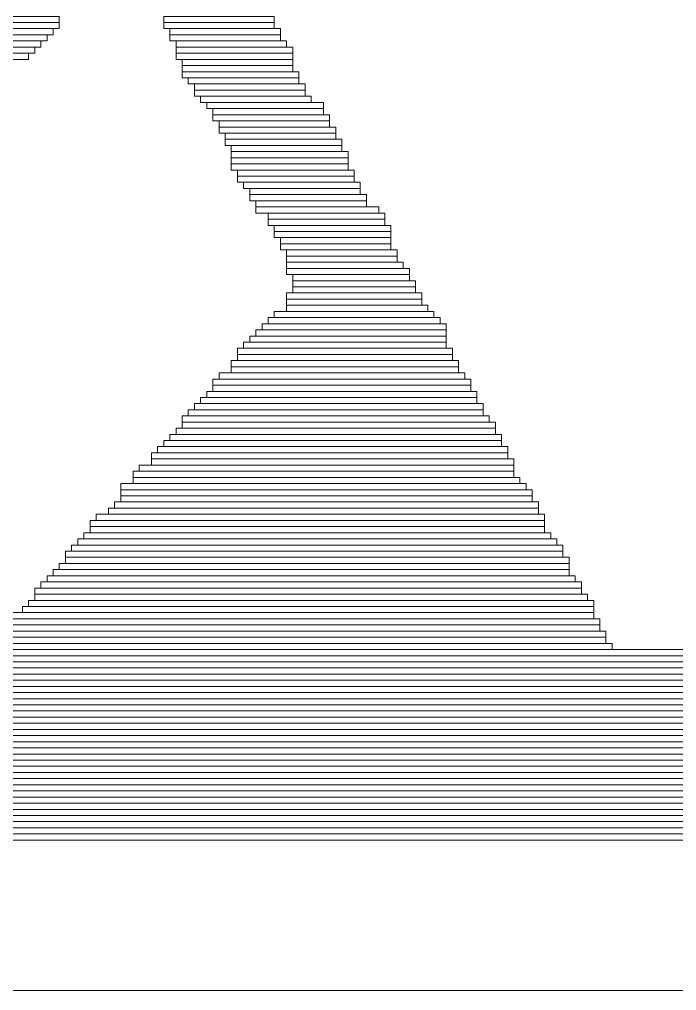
# Model space of a CAD drawing. Header units: millimetres. Extents: x -86 to 67, y -55 to 52.
# Drawn here: x -30.517 to -27.799, y -55.259 to -51.247 of the extents above; entities that cross this region are included whole.
import ezdxf

# ---------------------------------------------------------------- set-up
doc = ezdxf.new("R2010")
doc.units = ezdxf.units.MM
doc.header["$MEASUREMENT"] = 0
doc.layers.add('BG_OUTLINE', color=7, linetype='Continuous')
doc.layers.add('MA_PEN3', color=7, linetype='Continuous')

msp = doc.modelspace()

# ---------------------------------------------------------------- linework, layer by layer
at = {"layer": 'BG_OUTLINE', "color": 3, "lineweight": 9}
msp.add_open_spline([(-60.0926, 34.7331), (-60.0926, 34.7331), (63.7724, 34.7331), (63.7724, 34.7331), (63.7724, 34.7331), (64.585, 34.7336), (65.3646, 34.4113), (65.9396, 33.837), (65.9396, 33.837), (66.5146, 33.2627), (66.8379, 32.4797), (66.8384, 31.667), (66.8384, 31.667), (66.8384, 31.667), (66.8412, -52.28), (66.8412, -52.28), (66.8412, -52.28), (66.8412, -52.28), (66.8384, -52.1933), (66.8384, -52.1933), (66.8384, -52.1933), (66.8389, -53.006), (66.5166, -53.7856), (65.9424, -54.3606), (65.9424, -54.3606), (65.3681, -54.9356), (64.585, -55.2589), (63.7724, -55.2594), (63.7724, -55.2594), (63.7724, -55.2594), (-60.1869, -55.2594), (-60.1869, -55.2594), (-60.1869, -55.2594), (-60.1869, -55.2594), (-60.0853, -55.2518), (-60.0853, -55.2518), (-60.0853, -55.2518), (-60.8979, -55.2523), (-61.6775, -54.9299), (-62.2525, -54.3557), (-62.2525, -54.3557), (-62.8275, -53.7814), (-63.1508, -52.9984), (-63.1513, -52.1857), (-63.1513, -52.1857), (-63.1513, -52.1857), (-63.1587, 31.667), (-63.1587, 31.667), (-63.1587, 31.667), (-63.1592, 32.4797), (-62.8369, 33.2593), (-62.2626, 33.8343), (-62.2626, 33.8343), (-61.6883, 34.4093), (-60.9053, 34.7326), (-60.0926, 34.7331)], degree=3, knots=[0, 0, 0, 0, 0.071429, 0.071429, 0.071429, 0.071429, 0.142857, 0.142857, 0.142857, 0.142857, 0.214286, 0.214286, 0.214286, 0.214286, 0.285714, 0.285714, 0.285714, 0.285714, 0.357143, 0.357143, 0.357143, 0.357143, 0.428571, 0.428571, 0.428571, 0.428571, 0.5, 0.5, 0.5, 0.5, 0.571429, 0.571429, 0.571429, 0.571429, 0.642857, 0.642857, 0.642857, 0.642857, 0.714286, 0.714286, 0.714286, 0.714286, 0.785714, 0.785714, 0.785714, 0.785714, 0.857143, 0.857143, 0.857143, 0.857143, 0.928571, 0.928571, 0.928571, 0.928571, 1, 1, 1, 1], dxfattribs=at)
at = {"layer": 'MA_PEN3', "color": 5, "lineweight": 9}
for points in [[(-33.2984, -51.2594), (-33.2984, -51.2594), (-33.2984, -51.234), (-33.2984, -51.234), (-33.2984, -51.234), (-33.2984, -51.234), (-30.352, -51.234), (-30.352, -51.234), (-30.352, -51.234), (-30.352, -51.234), (-30.352, -51.2594), (-30.352, -51.2594), (-30.352, -51.2594), (-30.352, -51.2594), (-33.2984, -51.2594), (-33.2984, -51.2594)], [(-29.9202, -51.2594), (-29.9202, -51.2594), (-29.9202, -51.234), (-29.9202, -51.234), (-29.9202, -51.234), (-29.9202, -51.234), (-29.463, -51.234), (-29.463, -51.234), (-29.463, -51.234), (-29.463, -51.234), (-29.463, -51.2594), (-29.463, -51.2594), (-29.463, -51.2594), (-29.463, -51.2594), (-29.9202, -51.2594), (-29.9202, -51.2594)], [(-33.3238, -51.2848), (-33.3238, -51.2848), (-33.3238, -51.2594), (-33.3238, -51.2594), (-33.3238, -51.2594), (-33.3238, -51.2594), (-30.352, -51.2594), (-30.352, -51.2594), (-30.352, -51.2594), (-30.352, -51.2594), (-30.352, -51.2848), (-30.352, -51.2848), (-30.352, -51.2848), (-30.352, -51.2848), (-33.3238, -51.2848), (-33.3238, -51.2848)], [(-29.9202, -51.2848), (-29.9202, -51.2848), (-29.9202, -51.2594), (-29.9202, -51.2594), (-29.9202, -51.2594), (-29.9202, -51.2594), (-29.463, -51.2594), (-29.463, -51.2594), (-29.463, -51.2594), (-29.463, -51.2594), (-29.463, -51.2848), (-29.463, -51.2848), (-29.463, -51.2848), (-29.463, -51.2848), (-29.9202, -51.2848), (-29.9202, -51.2848)], [(-33.3238, -51.3102), (-33.3238, -51.3102), (-33.3238, -51.2848), (-33.3238, -51.2848), (-33.3238, -51.2848), (-33.3238, -51.2848), (-30.3774, -51.2848), (-30.3774, -51.2848), (-30.3774, -51.2848), (-30.3774, -51.2848), (-30.3774, -51.3102), (-30.3774, -51.3102), (-30.3774, -51.3102), (-30.3774, -51.3102), (-33.3238, -51.3102), (-33.3238, -51.3102)], [(-33.3238, -51.3356), (-33.3238, -51.3356), (-33.3238, -51.3102), (-33.3238, -51.3102), (-33.3238, -51.3102), (-33.3238, -51.3102), (-30.4028, -51.3102), (-30.4028, -51.3102), (-30.4028, -51.3102), (-30.4028, -51.3102), (-30.4028, -51.3356), (-30.4028, -51.3356), (-30.4028, -51.3356), (-30.4028, -51.3356), (-33.3238, -51.3356), (-33.3238, -51.3356)], [(-29.8948, -51.3102), (-29.8948, -51.3102), (-29.8948, -51.2848), (-29.8948, -51.2848), (-29.8948, -51.2848), (-29.8948, -51.2848), (-29.4376, -51.2848), (-29.4376, -51.2848), (-29.4376, -51.2848), (-29.4376, -51.2848), (-29.4376, -51.3102), (-29.4376, -51.3102), (-29.4376, -51.3102), (-29.4376, -51.3102), (-29.8948, -51.3102), (-29.8948, -51.3102)], [(-29.8948, -51.3356), (-29.8948, -51.3356), (-29.8948, -51.3102), (-29.8948, -51.3102), (-29.8948, -51.3102), (-29.8948, -51.3102), (-29.4376, -51.3102), (-29.4376, -51.3102), (-29.4376, -51.3102), (-29.4376, -51.3102), (-29.4376, -51.3356), (-29.4376, -51.3356), (-29.4376, -51.3356), (-29.4376, -51.3356), (-29.8948, -51.3356), (-29.8948, -51.3356)], [(-33.3492, -51.361), (-33.3492, -51.361), (-33.3492, -51.3356), (-33.3492, -51.3356), (-33.3492, -51.3356), (-33.3492, -51.3356), (-30.4282, -51.3356), (-30.4282, -51.3356), (-30.4282, -51.3356), (-30.4282, -51.3356), (-30.4282, -51.361), (-30.4282, -51.361), (-30.4282, -51.361), (-30.4282, -51.361), (-33.3492, -51.361), (-33.3492, -51.361)], [(-33.3492, -51.3864), (-33.3492, -51.3864), (-33.3492, -51.361), (-33.3492, -51.361), (-33.3492, -51.361), (-33.3492, -51.361), (-30.4536, -51.361), (-30.4536, -51.361), (-30.4536, -51.361), (-30.4536, -51.361), (-30.4536, -51.3864), (-30.4536, -51.3864), (-30.4536, -51.3864), (-30.4536, -51.3864), (-33.3492, -51.3864), (-33.3492, -51.3864)], [(-29.8694, -51.361), (-29.8694, -51.361), (-29.8694, -51.3356), (-29.8694, -51.3356), (-29.8694, -51.3356), (-29.8694, -51.3356), (-29.4122, -51.3356), (-29.4122, -51.3356), (-29.4122, -51.3356), (-29.4122, -51.3356), (-29.4122, -51.361), (-29.4122, -51.361), (-29.4122, -51.361), (-29.4122, -51.361), (-29.8694, -51.361), (-29.8694, -51.361)], [(-29.8694, -51.3864), (-29.8694, -51.3864), (-29.8694, -51.361), (-29.8694, -51.361), (-29.8694, -51.361), (-29.8694, -51.361), (-29.3868, -51.361), (-29.3868, -51.361), (-29.3868, -51.361), (-29.3868, -51.361), (-29.3868, -51.3864), (-29.3868, -51.3864), (-29.3868, -51.3864), (-29.3868, -51.3864), (-29.8694, -51.3864), (-29.8694, -51.3864)], [(-33.3492, -51.4118), (-33.3492, -51.4118), (-33.3492, -51.3864), (-33.3492, -51.3864), (-33.3492, -51.3864), (-33.3492, -51.3864), (-30.479, -51.3864), (-30.479, -51.3864), (-30.479, -51.3864), (-30.479, -51.3864), (-30.479, -51.4118), (-30.479, -51.4118), (-30.479, -51.4118), (-30.479, -51.4118), (-33.3492, -51.4118), (-33.3492, -51.4118)], [(-29.8694, -51.4118), (-29.8694, -51.4118), (-29.8694, -51.3864), (-29.8694, -51.3864), (-29.8694, -51.3864), (-29.8694, -51.3864), (-29.3868, -51.3864), (-29.3868, -51.3864), (-29.3868, -51.3864), (-29.3868, -51.3864), (-29.3868, -51.4118), (-29.3868, -51.4118), (-29.3868, -51.4118), (-29.3868, -51.4118), (-29.8694, -51.4118), (-29.8694, -51.4118)], [(-29.844, -51.4372), (-29.844, -51.4372), (-29.844, -51.4118), (-29.844, -51.4118), (-29.844, -51.4118), (-29.844, -51.4118), (-29.3868, -51.4118), (-29.3868, -51.4118), (-29.3868, -51.4118), (-29.3868, -51.4118), (-29.3868, -51.4372), (-29.3868, -51.4372), (-29.3868, -51.4372), (-29.3868, -51.4372), (-29.844, -51.4372), (-29.844, -51.4372)], [(-29.844, -51.4626), (-29.844, -51.4626), (-29.844, -51.4372), (-29.844, -51.4372), (-29.844, -51.4372), (-29.844, -51.4372), (-29.3868, -51.4372), (-29.3868, -51.4372), (-29.3868, -51.4372), (-29.3868, -51.4372), (-29.3868, -51.4626), (-29.3868, -51.4626), (-29.3868, -51.4626), (-29.3868, -51.4626), (-29.844, -51.4626), (-29.844, -51.4626)], [(-29.844, -51.488), (-29.844, -51.488), (-29.844, -51.4626), (-29.844, -51.4626), (-29.844, -51.4626), (-29.844, -51.4626), (-29.3614, -51.4626), (-29.3614, -51.4626), (-29.3614, -51.4626), (-29.3614, -51.4626), (-29.3614, -51.488), (-29.3614, -51.488), (-29.3614, -51.488), (-29.3614, -51.488), (-29.844, -51.488), (-29.844, -51.488)], [(-29.8186, -51.5134), (-29.8186, -51.5134), (-29.8186, -51.488), (-29.8186, -51.488), (-29.8186, -51.488), (-29.8186, -51.488), (-29.3614, -51.488), (-29.3614, -51.488), (-29.3614, -51.488), (-29.3614, -51.488), (-29.3614, -51.5134), (-29.3614, -51.5134), (-29.3614, -51.5134), (-29.3614, -51.5134), (-29.8186, -51.5134), (-29.8186, -51.5134)], [(-29.7932, -51.5388), (-29.7932, -51.5388), (-29.7932, -51.5134), (-29.7932, -51.5134), (-29.7932, -51.5134), (-29.7932, -51.5134), (-29.336, -51.5134), (-29.336, -51.5134), (-29.336, -51.5134), (-29.336, -51.5134), (-29.336, -51.5388), (-29.336, -51.5388), (-29.336, -51.5388), (-29.336, -51.5388), (-29.7932, -51.5388), (-29.7932, -51.5388)], [(-29.7932, -51.5642), (-29.7932, -51.5642), (-29.7932, -51.5388), (-29.7932, -51.5388), (-29.7932, -51.5388), (-29.7932, -51.5388), (-29.336, -51.5388), (-29.336, -51.5388), (-29.336, -51.5388), (-29.336, -51.5388), (-29.336, -51.5642), (-29.336, -51.5642), (-29.336, -51.5642), (-29.336, -51.5642), (-29.7932, -51.5642), (-29.7932, -51.5642)], [(-29.7678, -51.5896), (-29.7678, -51.5896), (-29.7678, -51.5642), (-29.7678, -51.5642), (-29.7678, -51.5642), (-29.7678, -51.5642), (-29.3106, -51.5642), (-29.3106, -51.5642), (-29.3106, -51.5642), (-29.3106, -51.5642), (-29.3106, -51.5896), (-29.3106, -51.5896), (-29.3106, -51.5896), (-29.3106, -51.5896), (-29.7678, -51.5896), (-29.7678, -51.5896)], [(-29.7424, -51.615), (-29.7424, -51.615), (-29.7424, -51.5896), (-29.7424, -51.5896), (-29.7424, -51.5896), (-29.7424, -51.5896), (-29.2598, -51.5896), (-29.2598, -51.5896), (-29.2598, -51.5896), (-29.2598, -51.5896), (-29.2598, -51.615), (-29.2598, -51.615), (-29.2598, -51.615), (-29.2598, -51.615), (-29.7424, -51.615), (-29.7424, -51.615)], [(-29.717, -51.6404), (-29.717, -51.6404), (-29.717, -51.615), (-29.717, -51.615), (-29.717, -51.615), (-29.717, -51.615), (-29.2598, -51.615), (-29.2598, -51.615), (-29.2598, -51.615), (-29.2598, -51.615), (-29.2598, -51.6404), (-29.2598, -51.6404), (-29.2598, -51.6404), (-29.2598, -51.6404), (-29.717, -51.6404), (-29.717, -51.6404)], [(-29.717, -51.6658), (-29.717, -51.6658), (-29.717, -51.6404), (-29.717, -51.6404), (-29.717, -51.6404), (-29.717, -51.6404), (-29.2344, -51.6404), (-29.2344, -51.6404), (-29.2344, -51.6404), (-29.2344, -51.6404), (-29.2344, -51.6658), (-29.2344, -51.6658), (-29.2344, -51.6658), (-29.2344, -51.6658), (-29.717, -51.6658), (-29.717, -51.6658)], [(-29.6916, -51.6912), (-29.6916, -51.6912), (-29.6916, -51.6658), (-29.6916, -51.6658), (-29.6916, -51.6658), (-29.6916, -51.6658), (-29.2344, -51.6658), (-29.2344, -51.6658), (-29.2344, -51.6658), (-29.2344, -51.6658), (-29.2344, -51.6912), (-29.2344, -51.6912), (-29.2344, -51.6912), (-29.2344, -51.6912), (-29.6916, -51.6912), (-29.6916, -51.6912)], [(-29.6916, -51.7166), (-29.6916, -51.7166), (-29.6916, -51.6912), (-29.6916, -51.6912), (-29.6916, -51.6912), (-29.6916, -51.6912), (-29.209, -51.6912), (-29.209, -51.6912), (-29.209, -51.6912), (-29.209, -51.6912), (-29.209, -51.7166), (-29.209, -51.7166), (-29.209, -51.7166), (-29.209, -51.7166), (-29.6916, -51.7166), (-29.6916, -51.7166)], [(-29.6662, -51.742), (-29.6662, -51.742), (-29.6662, -51.7166), (-29.6662, -51.7166), (-29.6662, -51.7166), (-29.6662, -51.7166), (-29.209, -51.7166), (-29.209, -51.7166), (-29.209, -51.7166), (-29.209, -51.7166), (-29.209, -51.742), (-29.209, -51.742), (-29.209, -51.742), (-29.209, -51.742), (-29.6662, -51.742), (-29.6662, -51.742)], [(-29.6662, -51.7674), (-29.6662, -51.7674), (-29.6662, -51.742), (-29.6662, -51.742), (-29.6662, -51.742), (-29.6662, -51.742), (-29.1836, -51.742), (-29.1836, -51.742), (-29.1836, -51.742), (-29.1836, -51.742), (-29.1836, -51.7674), (-29.1836, -51.7674), (-29.1836, -51.7674), (-29.1836, -51.7674), (-29.6662, -51.7674), (-29.6662, -51.7674)], [(-29.6408, -51.7928), (-29.6408, -51.7928), (-29.6408, -51.7674), (-29.6408, -51.7674), (-29.6408, -51.7674), (-29.6408, -51.7674), (-29.1836, -51.7674), (-29.1836, -51.7674), (-29.1836, -51.7674), (-29.1836, -51.7674), (-29.1836, -51.7928), (-29.1836, -51.7928), (-29.1836, -51.7928), (-29.1836, -51.7928), (-29.6408, -51.7928), (-29.6408, -51.7928)], [(-29.6408, -51.8182), (-29.6408, -51.8182), (-29.6408, -51.7928), (-29.6408, -51.7928), (-29.6408, -51.7928), (-29.6408, -51.7928), (-29.1582, -51.7928), (-29.1582, -51.7928), (-29.1582, -51.7928), (-29.1582, -51.7928), (-29.1582, -51.8182), (-29.1582, -51.8182), (-29.1582, -51.8182), (-29.1582, -51.8182), (-29.6408, -51.8182), (-29.6408, -51.8182)], [(-29.6408, -51.8436), (-29.6408, -51.8436), (-29.6408, -51.8182), (-29.6408, -51.8182), (-29.6408, -51.8182), (-29.6408, -51.8182), (-29.1582, -51.8182), (-29.1582, -51.8182), (-29.1582, -51.8182), (-29.1582, -51.8182), (-29.1582, -51.8436), (-29.1582, -51.8436), (-29.1582, -51.8436), (-29.1582, -51.8436), (-29.6408, -51.8436), (-29.6408, -51.8436)], [(-29.6408, -51.869), (-29.6408, -51.869), (-29.6408, -51.8436), (-29.6408, -51.8436), (-29.6408, -51.8436), (-29.6408, -51.8436), (-29.1582, -51.8436), (-29.1582, -51.8436), (-29.1582, -51.8436), (-29.1582, -51.8436), (-29.1582, -51.869), (-29.1582, -51.869), (-29.1582, -51.869), (-29.1582, -51.869), (-29.6408, -51.869), (-29.6408, -51.869)], [(-29.6154, -51.8944), (-29.6154, -51.8944), (-29.6154, -51.869), (-29.6154, -51.869), (-29.6154, -51.869), (-29.6154, -51.869), (-29.1328, -51.869), (-29.1328, -51.869), (-29.1328, -51.869), (-29.1328, -51.869), (-29.1328, -51.8944), (-29.1328, -51.8944), (-29.1328, -51.8944), (-29.1328, -51.8944), (-29.6154, -51.8944), (-29.6154, -51.8944)], [(-29.6154, -51.9198), (-29.6154, -51.9198), (-29.6154, -51.8944), (-29.6154, -51.8944), (-29.6154, -51.8944), (-29.6154, -51.8944), (-29.1328, -51.8944), (-29.1328, -51.8944), (-29.1328, -51.8944), (-29.1328, -51.8944), (-29.1328, -51.9198), (-29.1328, -51.9198), (-29.1328, -51.9198), (-29.1328, -51.9198), (-29.6154, -51.9198), (-29.6154, -51.9198)], [(-29.59, -51.9452), (-29.59, -51.9452), (-29.59, -51.9198), (-29.59, -51.9198), (-29.59, -51.9198), (-29.59, -51.9198), (-29.1074, -51.9198), (-29.1074, -51.9198), (-29.1074, -51.9198), (-29.1074, -51.9198), (-29.1074, -51.9452), (-29.1074, -51.9452), (-29.1074, -51.9452), (-29.1074, -51.9452), (-29.59, -51.9452), (-29.59, -51.9452)], [(-29.5646, -51.9706), (-29.5646, -51.9706), (-29.5646, -51.9452), (-29.5646, -51.9452), (-29.5646, -51.9452), (-29.5646, -51.9452), (-29.1074, -51.9452), (-29.1074, -51.9452), (-29.1074, -51.9452), (-29.1074, -51.9452), (-29.1074, -51.9706), (-29.1074, -51.9706), (-29.1074, -51.9706), (-29.1074, -51.9706), (-29.5646, -51.9706), (-29.5646, -51.9706)], [(-29.5646, -51.996), (-29.5646, -51.996), (-29.5646, -51.9706), (-29.5646, -51.9706), (-29.5646, -51.9706), (-29.5646, -51.9706), (-29.082, -51.9706), (-29.082, -51.9706), (-29.082, -51.9706), (-29.082, -51.9706), (-29.082, -51.996), (-29.082, -51.996), (-29.082, -51.996), (-29.082, -51.996), (-29.5646, -51.996), (-29.5646, -51.996)], [(-29.5392, -52.0214), (-29.5392, -52.0214), (-29.5392, -51.996), (-29.5392, -51.996), (-29.5392, -51.996), (-29.5392, -51.996), (-29.082, -51.996), (-29.082, -51.996), (-29.082, -51.996), (-29.082, -51.996), (-29.082, -52.0214), (-29.082, -52.0214), (-29.082, -52.0214), (-29.082, -52.0214), (-29.5392, -52.0214), (-29.5392, -52.0214)], [(-29.5392, -52.0468), (-29.5392, -52.0468), (-29.5392, -52.0214), (-29.5392, -52.0214), (-29.5392, -52.0214), (-29.5392, -52.0214), (-29.0312, -52.0214), (-29.0312, -52.0214), (-29.0312, -52.0214), (-29.0312, -52.0214), (-29.0312, -52.0468), (-29.0312, -52.0468), (-29.0312, -52.0468), (-29.0312, -52.0468), (-29.5392, -52.0468), (-29.5392, -52.0468)], [(-29.4884, -52.0722), (-29.4884, -52.0722), (-29.4884, -52.0468), (-29.4884, -52.0468), (-29.4884, -52.0468), (-29.4884, -52.0468), (-29.0058, -52.0468), (-29.0058, -52.0468), (-29.0058, -52.0468), (-29.0058, -52.0468), (-29.0058, -52.0722), (-29.0058, -52.0722), (-29.0058, -52.0722), (-29.0058, -52.0722), (-29.4884, -52.0722), (-29.4884, -52.0722)], [(-29.4884, -52.0976), (-29.4884, -52.0976), (-29.4884, -52.0722), (-29.4884, -52.0722), (-29.4884, -52.0722), (-29.4884, -52.0722), (-29.0058, -52.0722), (-29.0058, -52.0722), (-29.0058, -52.0722), (-29.0058, -52.0722), (-29.0058, -52.0976), (-29.0058, -52.0976), (-29.0058, -52.0976), (-29.0058, -52.0976), (-29.4884, -52.0976), (-29.4884, -52.0976)], [(-29.463, -52.123), (-29.463, -52.123), (-29.463, -52.0976), (-29.463, -52.0976), (-29.463, -52.0976), (-29.463, -52.0976), (-28.9804, -52.0976), (-28.9804, -52.0976), (-28.9804, -52.0976), (-28.9804, -52.0976), (-28.9804, -52.123), (-28.9804, -52.123), (-28.9804, -52.123), (-28.9804, -52.123), (-29.463, -52.123), (-29.463, -52.123)], [(-29.463, -52.1484), (-29.463, -52.1484), (-29.463, -52.123), (-29.463, -52.123), (-29.463, -52.123), (-29.463, -52.123), (-28.9804, -52.123), (-28.9804, -52.123), (-28.9804, -52.123), (-28.9804, -52.123), (-28.9804, -52.1484), (-28.9804, -52.1484), (-28.9804, -52.1484), (-28.9804, -52.1484), (-29.463, -52.1484), (-29.463, -52.1484)], [(-29.4376, -52.1738), (-29.4376, -52.1738), (-29.4376, -52.1484), (-29.4376, -52.1484), (-29.4376, -52.1484), (-29.4376, -52.1484), (-28.9804, -52.1484), (-28.9804, -52.1484), (-28.9804, -52.1484), (-28.9804, -52.1484), (-28.9804, -52.1738), (-28.9804, -52.1738), (-28.9804, -52.1738), (-28.9804, -52.1738), (-29.4376, -52.1738), (-29.4376, -52.1738)], [(-29.4376, -52.1992), (-29.4376, -52.1992), (-29.4376, -52.1738), (-29.4376, -52.1738), (-29.4376, -52.1738), (-29.4376, -52.1738), (-28.9804, -52.1738), (-28.9804, -52.1738), (-28.9804, -52.1738), (-28.9804, -52.1738), (-28.9804, -52.1992), (-28.9804, -52.1992), (-28.9804, -52.1992), (-28.9804, -52.1992), (-29.4376, -52.1992), (-29.4376, -52.1992)], [(-29.4122, -52.2246), (-29.4122, -52.2246), (-29.4122, -52.1992), (-29.4122, -52.1992), (-29.4122, -52.1992), (-29.4122, -52.1992), (-28.955, -52.1992), (-28.955, -52.1992), (-28.955, -52.1992), (-28.955, -52.1992), (-28.955, -52.2246), (-28.955, -52.2246), (-28.955, -52.2246), (-28.955, -52.2246), (-29.4122, -52.2246), (-29.4122, -52.2246)], [(-29.4122, -52.25), (-29.4122, -52.25), (-29.4122, -52.2246), (-29.4122, -52.2246), (-29.4122, -52.2246), (-29.4122, -52.2246), (-28.955, -52.2246), (-28.955, -52.2246), (-28.955, -52.2246), (-28.955, -52.2246), (-28.955, -52.25), (-28.955, -52.25), (-28.955, -52.25), (-28.955, -52.25), (-29.4122, -52.25), (-29.4122, -52.25)], [(-29.4122, -52.2754), (-29.4122, -52.2754), (-29.4122, -52.25), (-29.4122, -52.25), (-29.4122, -52.25), (-29.4122, -52.25), (-28.9296, -52.25), (-28.9296, -52.25), (-28.9296, -52.25), (-28.9296, -52.25), (-28.9296, -52.2754), (-28.9296, -52.2754), (-28.9296, -52.2754), (-28.9296, -52.2754), (-29.4122, -52.2754), (-29.4122, -52.2754)], [(-29.4122, -52.3008), (-29.4122, -52.3008), (-29.4122, -52.2754), (-29.4122, -52.2754), (-29.4122, -52.2754), (-29.4122, -52.2754), (-28.9042, -52.2754), (-28.9042, -52.2754), (-28.9042, -52.2754), (-28.9042, -52.2754), (-28.9042, -52.3008), (-28.9042, -52.3008), (-28.9042, -52.3008), (-28.9042, -52.3008), (-29.4122, -52.3008), (-29.4122, -52.3008)], [(-29.3868, -52.3262), (-29.3868, -52.3262), (-29.3868, -52.3008), (-29.3868, -52.3008), (-29.3868, -52.3008), (-29.3868, -52.3008), (-28.9042, -52.3008), (-28.9042, -52.3008), (-28.9042, -52.3008), (-28.9042, -52.3008), (-28.9042, -52.3262), (-28.9042, -52.3262), (-28.9042, -52.3262), (-28.9042, -52.3262), (-29.3868, -52.3262), (-29.3868, -52.3262)], [(-29.3868, -52.3516), (-29.3868, -52.3516), (-29.3868, -52.3262), (-29.3868, -52.3262), (-29.3868, -52.3262), (-29.3868, -52.3262), (-28.8788, -52.3262), (-28.8788, -52.3262), (-28.8788, -52.3262), (-28.8788, -52.3262), (-28.8788, -52.3516), (-28.8788, -52.3516), (-28.8788, -52.3516), (-28.8788, -52.3516), (-29.3868, -52.3516), (-29.3868, -52.3516)], [(-29.3868, -52.377), (-29.3868, -52.377), (-29.3868, -52.3516), (-29.3868, -52.3516), (-29.3868, -52.3516), (-29.3868, -52.3516), (-28.8788, -52.3516), (-28.8788, -52.3516), (-28.8788, -52.3516), (-28.8788, -52.3516), (-28.8788, -52.377), (-28.8788, -52.377), (-28.8788, -52.377), (-28.8788, -52.377), (-29.3868, -52.377), (-29.3868, -52.377)], [(-29.4122, -52.4024), (-29.4122, -52.4024), (-29.4122, -52.377), (-29.4122, -52.377), (-29.4122, -52.377), (-29.4122, -52.377), (-28.8534, -52.377), (-28.8534, -52.377), (-28.8534, -52.377), (-28.8534, -52.377), (-28.8534, -52.4024), (-28.8534, -52.4024), (-28.8534, -52.4024), (-28.8534, -52.4024), (-29.4122, -52.4024), (-29.4122, -52.4024)], [(-29.4122, -52.4278), (-29.4122, -52.4278), (-29.4122, -52.4024), (-29.4122, -52.4024), (-29.4122, -52.4024), (-29.4122, -52.4024), (-28.8534, -52.4024), (-28.8534, -52.4024), (-28.8534, -52.4024), (-28.8534, -52.4024), (-28.8534, -52.4278), (-28.8534, -52.4278), (-28.8534, -52.4278), (-28.8534, -52.4278), (-29.4122, -52.4278), (-29.4122, -52.4278)], [(-29.4122, -52.4532), (-29.4122, -52.4532), (-29.4122, -52.4278), (-29.4122, -52.4278), (-29.4122, -52.4278), (-29.4122, -52.4278), (-28.828, -52.4278), (-28.828, -52.4278), (-28.828, -52.4278), (-28.828, -52.4278), (-28.828, -52.4532), (-28.828, -52.4532), (-28.828, -52.4532), (-28.828, -52.4532), (-29.4122, -52.4532), (-29.4122, -52.4532)], [(-29.4884, -52.504), (-29.4884, -52.504), (-29.4884, -52.4786), (-29.4884, -52.4786), (-29.4884, -52.4786), (-29.4884, -52.4786), (-28.7772, -52.4786), (-28.7772, -52.4786), (-28.7772, -52.4786), (-28.7772, -52.4786), (-28.7772, -52.504), (-28.7772, -52.504), (-28.7772, -52.504), (-28.7772, -52.504), (-29.4884, -52.504), (-29.4884, -52.504)], [(-29.463, -52.4786), (-29.463, -52.4786), (-29.463, -52.4532), (-29.463, -52.4532), (-29.463, -52.4532), (-29.463, -52.4532), (-28.8026, -52.4532), (-28.8026, -52.4532), (-28.8026, -52.4532), (-28.8026, -52.4532), (-28.8026, -52.4786), (-28.8026, -52.4786), (-28.8026, -52.4786), (-28.8026, -52.4786), (-29.463, -52.4786), (-29.463, -52.4786)], [(-29.5138, -52.5294), (-29.5138, -52.5294), (-29.5138, -52.504), (-29.5138, -52.504), (-29.5138, -52.504), (-29.5138, -52.504), (-28.7518, -52.504), (-28.7518, -52.504), (-28.7518, -52.504), (-28.7518, -52.504), (-28.7518, -52.5294), (-28.7518, -52.5294), (-28.7518, -52.5294), (-28.7518, -52.5294), (-29.5138, -52.5294), (-29.5138, -52.5294)], [(-29.5646, -52.5802), (-29.5646, -52.5802), (-29.5646, -52.5548), (-29.5646, -52.5548), (-29.5646, -52.5548), (-29.5646, -52.5548), (-28.7518, -52.5548), (-28.7518, -52.5548), (-28.7518, -52.5548), (-28.7518, -52.5548), (-28.7518, -52.5802), (-28.7518, -52.5802), (-28.7518, -52.5802), (-28.7518, -52.5802), (-29.5646, -52.5802), (-29.5646, -52.5802)], [(-29.5392, -52.5548), (-29.5392, -52.5548), (-29.5392, -52.5294), (-29.5392, -52.5294), (-29.5392, -52.5294), (-29.5392, -52.5294), (-28.7518, -52.5294), (-28.7518, -52.5294), (-28.7518, -52.5294), (-28.7518, -52.5294), (-28.7518, -52.5548), (-28.7518, -52.5548), (-28.7518, -52.5548), (-28.7518, -52.5548), (-29.5392, -52.5548), (-29.5392, -52.5548)], [(-29.6154, -52.631), (-29.6154, -52.631), (-29.6154, -52.6056), (-29.6154, -52.6056), (-29.6154, -52.6056), (-29.6154, -52.6056), (-28.7264, -52.6056), (-28.7264, -52.6056), (-28.7264, -52.6056), (-28.7264, -52.6056), (-28.7264, -52.631), (-28.7264, -52.631), (-28.7264, -52.631), (-28.7264, -52.631), (-29.6154, -52.631), (-29.6154, -52.631)], [(-29.59, -52.6056), (-29.59, -52.6056), (-29.59, -52.5802), (-29.59, -52.5802), (-29.59, -52.5802), (-29.59, -52.5802), (-28.7518, -52.5802), (-28.7518, -52.5802), (-28.7518, -52.5802), (-28.7518, -52.5802), (-28.7518, -52.6056), (-28.7518, -52.6056), (-28.7518, -52.6056), (-28.7518, -52.6056), (-29.59, -52.6056), (-29.59, -52.6056)], [(-29.6154, -52.6564), (-29.6154, -52.6564), (-29.6154, -52.631), (-29.6154, -52.631), (-29.6154, -52.631), (-29.6154, -52.631), (-28.7264, -52.631), (-28.7264, -52.631), (-28.7264, -52.631), (-28.7264, -52.631), (-28.7264, -52.6564), (-28.7264, -52.6564), (-28.7264, -52.6564), (-28.7264, -52.6564), (-29.6154, -52.6564), (-29.6154, -52.6564)], [(-29.6408, -52.6818), (-29.6408, -52.6818), (-29.6408, -52.6564), (-29.6408, -52.6564), (-29.6408, -52.6564), (-29.6408, -52.6564), (-28.701, -52.6564), (-28.701, -52.6564), (-28.701, -52.6564), (-28.701, -52.6564), (-28.701, -52.6818), (-28.701, -52.6818), (-28.701, -52.6818), (-28.701, -52.6818), (-29.6408, -52.6818), (-29.6408, -52.6818)], [(-29.6408, -52.7072), (-29.6408, -52.7072), (-29.6408, -52.6818), (-29.6408, -52.6818), (-29.6408, -52.6818), (-29.6408, -52.6818), (-28.701, -52.6818), (-28.701, -52.6818), (-28.701, -52.6818), (-28.701, -52.6818), (-28.701, -52.7072), (-28.701, -52.7072), (-28.701, -52.7072), (-28.701, -52.7072), (-29.6408, -52.7072), (-29.6408, -52.7072)], [(-29.6916, -52.7326), (-29.6916, -52.7326), (-29.6916, -52.7072), (-29.6916, -52.7072), (-29.6916, -52.7072), (-29.6916, -52.7072), (-28.6756, -52.7072), (-28.6756, -52.7072), (-28.6756, -52.7072), (-28.6756, -52.7072), (-28.6756, -52.7326), (-28.6756, -52.7326), (-28.6756, -52.7326), (-28.6756, -52.7326), (-29.6916, -52.7326), (-29.6916, -52.7326)], [(-29.717, -52.758), (-29.717, -52.758), (-29.717, -52.7326), (-29.717, -52.7326), (-29.717, -52.7326), (-29.717, -52.7326), (-28.6502, -52.7326), (-28.6502, -52.7326), (-28.6502, -52.7326), (-28.6502, -52.7326), (-28.6502, -52.758), (-28.6502, -52.758), (-28.6502, -52.758), (-28.6502, -52.758), (-29.717, -52.758), (-29.717, -52.758)], [(-29.717, -52.7834), (-29.717, -52.7834), (-29.717, -52.758), (-29.717, -52.758), (-29.717, -52.758), (-29.717, -52.758), (-28.6502, -52.758), (-28.6502, -52.758), (-28.6502, -52.758), (-28.6502, -52.758), (-28.6502, -52.7834), (-28.6502, -52.7834), (-28.6502, -52.7834), (-28.6502, -52.7834), (-29.717, -52.7834), (-29.717, -52.7834)], [(-29.7424, -52.8088), (-29.7424, -52.8088), (-29.7424, -52.7834), (-29.7424, -52.7834), (-29.7424, -52.7834), (-29.7424, -52.7834), (-28.6248, -52.7834), (-28.6248, -52.7834), (-28.6248, -52.7834), (-28.6248, -52.7834), (-28.6248, -52.8088), (-28.6248, -52.8088), (-28.6248, -52.8088), (-28.6248, -52.8088), (-29.7424, -52.8088), (-29.7424, -52.8088)], [(-29.7932, -52.8596), (-29.7932, -52.8596), (-29.7932, -52.8342), (-29.7932, -52.8342), (-29.7932, -52.8342), (-29.7932, -52.8342), (-28.5994, -52.8342), (-28.5994, -52.8342), (-28.5994, -52.8342), (-28.5994, -52.8342), (-28.5994, -52.8596), (-28.5994, -52.8596), (-28.5994, -52.8596), (-28.5994, -52.8596), (-29.7932, -52.8596), (-29.7932, -52.8596)], [(-29.7678, -52.8342), (-29.7678, -52.8342), (-29.7678, -52.8088), (-29.7678, -52.8088), (-29.7678, -52.8088), (-29.7678, -52.8088), (-28.6248, -52.8088), (-28.6248, -52.8088), (-28.6248, -52.8088), (-28.6248, -52.8088), (-28.6248, -52.8342), (-28.6248, -52.8342), (-28.6248, -52.8342), (-28.6248, -52.8342), (-29.7678, -52.8342), (-29.7678, -52.8342)], [(-29.844, -52.9104), (-29.844, -52.9104), (-29.844, -52.885), (-29.844, -52.885), (-29.844, -52.885), (-29.844, -52.885), (-28.574, -52.885), (-28.574, -52.885), (-28.574, -52.885), (-28.574, -52.885), (-28.574, -52.9104), (-28.574, -52.9104), (-28.574, -52.9104), (-28.574, -52.9104), (-29.844, -52.9104), (-29.844, -52.9104)], [(-29.8186, -52.885), (-29.8186, -52.885), (-29.8186, -52.8596), (-29.8186, -52.8596), (-29.8186, -52.8596), (-29.8186, -52.8596), (-28.5994, -52.8596), (-28.5994, -52.8596), (-28.5994, -52.8596), (-28.5994, -52.8596), (-28.5994, -52.885), (-28.5994, -52.885), (-28.5994, -52.885), (-28.5994, -52.885), (-29.8186, -52.885), (-29.8186, -52.885)], [(-29.844, -52.9358), (-29.844, -52.9358), (-29.844, -52.9104), (-29.844, -52.9104), (-29.844, -52.9104), (-29.844, -52.9104), (-28.5486, -52.9104), (-28.5486, -52.9104), (-28.5486, -52.9104), (-28.5486, -52.9104), (-28.5486, -52.9358), (-28.5486, -52.9358), (-28.5486, -52.9358), (-28.5486, -52.9358), (-29.844, -52.9358), (-29.844, -52.9358)], [(-29.8948, -52.9866), (-29.8948, -52.9866), (-29.8948, -52.9612), (-29.8948, -52.9612), (-29.8948, -52.9612), (-29.8948, -52.9612), (-28.5232, -52.9612), (-28.5232, -52.9612), (-28.5232, -52.9612), (-28.5232, -52.9612), (-28.5232, -52.9866), (-28.5232, -52.9866), (-28.5232, -52.9866), (-28.5232, -52.9866), (-29.8948, -52.9866), (-29.8948, -52.9866)], [(-29.8694, -52.9612), (-29.8694, -52.9612), (-29.8694, -52.9358), (-29.8694, -52.9358), (-29.8694, -52.9358), (-29.8694, -52.9358), (-28.5486, -52.9358), (-28.5486, -52.9358), (-28.5486, -52.9358), (-28.5486, -52.9358), (-28.5486, -52.9612), (-28.5486, -52.9612), (-28.5486, -52.9612), (-28.5486, -52.9612), (-29.8694, -52.9612), (-29.8694, -52.9612)], [(-29.9202, -53.012), (-29.9202, -53.012), (-29.9202, -52.9866), (-29.9202, -52.9866), (-29.9202, -52.9866), (-29.9202, -52.9866), (-28.5232, -52.9866), (-28.5232, -52.9866), (-28.5232, -52.9866), (-28.5232, -52.9866), (-28.5232, -53.012), (-28.5232, -53.012), (-28.5232, -53.012), (-28.5232, -53.012), (-29.9202, -53.012), (-29.9202, -53.012)], [(-29.971, -53.0628), (-29.971, -53.0628), (-29.971, -53.0374), (-29.971, -53.0374), (-29.971, -53.0374), (-29.971, -53.0374), (-28.4978, -53.0374), (-28.4978, -53.0374), (-28.4978, -53.0374), (-28.4978, -53.0374), (-28.4978, -53.0628), (-28.4978, -53.0628), (-28.4978, -53.0628), (-28.4978, -53.0628), (-29.971, -53.0628), (-29.971, -53.0628)], [(-29.9456, -53.0374), (-29.9456, -53.0374), (-29.9456, -53.012), (-29.9456, -53.012), (-29.9456, -53.012), (-29.9456, -53.012), (-28.4978, -53.012), (-28.4978, -53.012), (-28.4978, -53.012), (-28.4978, -53.012), (-28.4978, -53.0374), (-28.4978, -53.0374), (-28.4978, -53.0374), (-28.4978, -53.0374), (-29.9456, -53.0374), (-29.9456, -53.0374)], [(-29.971, -53.0882), (-29.971, -53.0882), (-29.971, -53.0628), (-29.971, -53.0628), (-29.971, -53.0628), (-29.971, -53.0628), (-28.4724, -53.0628), (-28.4724, -53.0628), (-28.4724, -53.0628), (-28.4724, -53.0628), (-28.4724, -53.0882), (-28.4724, -53.0882), (-28.4724, -53.0882), (-28.4724, -53.0882), (-29.971, -53.0882), (-29.971, -53.0882)], [(-30.0472, -53.139), (-30.0472, -53.139), (-30.0472, -53.1136), (-30.0472, -53.1136), (-30.0472, -53.1136), (-30.0472, -53.1136), (-28.4724, -53.1136), (-28.4724, -53.1136), (-28.4724, -53.1136), (-28.4724, -53.1136), (-28.4724, -53.139), (-28.4724, -53.139), (-28.4724, -53.139), (-28.4724, -53.139), (-30.0472, -53.139), (-30.0472, -53.139)], [(-30.0218, -53.1136), (-30.0218, -53.1136), (-30.0218, -53.0882), (-30.0218, -53.0882), (-30.0218, -53.0882), (-30.0218, -53.0882), (-28.4724, -53.0882), (-28.4724, -53.0882), (-28.4724, -53.0882), (-28.4724, -53.0882), (-28.4724, -53.1136), (-28.4724, -53.1136), (-28.4724, -53.1136), (-28.4724, -53.1136), (-30.0218, -53.1136), (-30.0218, -53.1136)], [(-30.098, -53.1898), (-30.098, -53.1898), (-30.098, -53.1644), (-30.098, -53.1644), (-30.098, -53.1644), (-30.098, -53.1644), (-28.4216, -53.1644), (-28.4216, -53.1644), (-28.4216, -53.1644), (-28.4216, -53.1644), (-28.4216, -53.1898), (-28.4216, -53.1898), (-28.4216, -53.1898), (-28.4216, -53.1898), (-30.098, -53.1898), (-30.098, -53.1898)], [(-30.0472, -53.1644), (-30.0472, -53.1644), (-30.0472, -53.139), (-30.0472, -53.139), (-30.0472, -53.139), (-30.0472, -53.139), (-28.447, -53.139), (-28.447, -53.139), (-28.447, -53.139), (-28.447, -53.139), (-28.447, -53.1644), (-28.447, -53.1644), (-28.447, -53.1644), (-28.447, -53.1644), (-30.0472, -53.1644), (-30.0472, -53.1644)], [(-30.098, -53.2152), (-30.098, -53.2152), (-30.098, -53.1898), (-30.098, -53.1898), (-30.098, -53.1898), (-30.098, -53.1898), (-28.3962, -53.1898), (-28.3962, -53.1898), (-28.3962, -53.1898), (-28.3962, -53.1898), (-28.3962, -53.2152), (-28.3962, -53.2152), (-28.3962, -53.2152), (-28.3962, -53.2152), (-30.098, -53.2152), (-30.098, -53.2152)], [(-30.1234, -53.266), (-30.1234, -53.266), (-30.1234, -53.2406), (-30.1234, -53.2406), (-30.1234, -53.2406), (-30.1234, -53.2406), (-28.3708, -53.2406), (-28.3708, -53.2406), (-28.3708, -53.2406), (-28.3708, -53.2406), (-28.3708, -53.266), (-28.3708, -53.266), (-28.3708, -53.266), (-28.3708, -53.266), (-30.1234, -53.266), (-30.1234, -53.266)], [(-30.098, -53.2406), (-30.098, -53.2406), (-30.098, -53.2152), (-30.098, -53.2152), (-30.098, -53.2152), (-30.098, -53.2152), (-28.3962, -53.2152), (-28.3962, -53.2152), (-28.3962, -53.2152), (-28.3962, -53.2152), (-28.3962, -53.2406), (-28.3962, -53.2406), (-28.3962, -53.2406), (-28.3962, -53.2406), (-30.098, -53.2406), (-30.098, -53.2406)], [(-30.1488, -53.2914), (-30.1488, -53.2914), (-30.1488, -53.266), (-30.1488, -53.266), (-30.1488, -53.266), (-30.1488, -53.266), (-28.3708, -53.266), (-28.3708, -53.266), (-28.3708, -53.266), (-28.3708, -53.266), (-28.3708, -53.2914), (-28.3708, -53.2914), (-28.3708, -53.2914), (-28.3708, -53.2914), (-30.1488, -53.2914), (-30.1488, -53.2914)], [(-30.225, -53.3422), (-30.225, -53.3422), (-30.225, -53.3168), (-30.225, -53.3168), (-30.225, -53.3168), (-30.225, -53.3168), (-28.3454, -53.3168), (-28.3454, -53.3168), (-28.3454, -53.3168), (-28.3454, -53.3168), (-28.3454, -53.3422), (-28.3454, -53.3422), (-28.3454, -53.3422), (-28.3454, -53.3422), (-30.225, -53.3422), (-30.225, -53.3422)], [(-30.1996, -53.3168), (-30.1996, -53.3168), (-30.1996, -53.2914), (-30.1996, -53.2914), (-30.1996, -53.2914), (-30.1996, -53.2914), (-28.3454, -53.2914), (-28.3454, -53.2914), (-28.3454, -53.2914), (-28.3454, -53.2914), (-28.3454, -53.3168), (-28.3454, -53.3168), (-28.3454, -53.3168), (-28.3454, -53.3168), (-30.1996, -53.3168), (-30.1996, -53.3168)], [(-30.2504, -53.393), (-30.2504, -53.393), (-30.2504, -53.3676), (-30.2504, -53.3676), (-30.2504, -53.3676), (-30.2504, -53.3676), (-28.32, -53.3676), (-28.32, -53.3676), (-28.32, -53.3676), (-28.32, -53.3676), (-28.32, -53.393), (-28.32, -53.393), (-28.32, -53.393), (-28.32, -53.393), (-30.2504, -53.393), (-30.2504, -53.393)], [(-30.225, -53.3676), (-30.225, -53.3676), (-30.225, -53.3422), (-30.225, -53.3422), (-30.225, -53.3422), (-30.225, -53.3422), (-28.3454, -53.3422), (-28.3454, -53.3422), (-28.3454, -53.3422), (-28.3454, -53.3422), (-28.3454, -53.3676), (-28.3454, -53.3676), (-28.3454, -53.3676), (-28.3454, -53.3676), (-30.225, -53.3676), (-30.225, -53.3676)], [(-30.2758, -53.4184), (-30.2758, -53.4184), (-30.2758, -53.393), (-30.2758, -53.393), (-30.2758, -53.393), (-30.2758, -53.393), (-28.2946, -53.393), (-28.2946, -53.393), (-28.2946, -53.393), (-28.2946, -53.393), (-28.2946, -53.4184), (-28.2946, -53.4184), (-28.2946, -53.4184), (-28.2946, -53.4184), (-30.2758, -53.4184), (-30.2758, -53.4184)], [(-30.3266, -53.4692), (-30.3266, -53.4692), (-30.3266, -53.4438), (-30.3266, -53.4438), (-30.3266, -53.4438), (-30.3266, -53.4438), (-28.2692, -53.4438), (-28.2692, -53.4438), (-28.2692, -53.4438), (-28.2692, -53.4438), (-28.2692, -53.4692), (-28.2692, -53.4692), (-28.2692, -53.4692), (-28.2692, -53.4692), (-30.3266, -53.4692), (-30.3266, -53.4692)], [(-30.3012, -53.4438), (-30.3012, -53.4438), (-30.3012, -53.4184), (-30.3012, -53.4184), (-30.3012, -53.4184), (-30.3012, -53.4184), (-28.2692, -53.4184), (-28.2692, -53.4184), (-28.2692, -53.4184), (-28.2692, -53.4184), (-28.2692, -53.4438), (-28.2692, -53.4438), (-28.2692, -53.4438), (-28.2692, -53.4438), (-30.3012, -53.4438), (-30.3012, -53.4438)], [(-30.3266, -53.4946), (-30.3266, -53.4946), (-30.3266, -53.4692), (-30.3266, -53.4692), (-30.3266, -53.4692), (-30.3266, -53.4692), (-28.2438, -53.4692), (-28.2438, -53.4692), (-28.2438, -53.4692), (-28.2438, -53.4692), (-28.2438, -53.4946), (-28.2438, -53.4946), (-28.2438, -53.4946), (-28.2438, -53.4946), (-30.3266, -53.4946), (-30.3266, -53.4946)], [(-30.3774, -53.5454), (-30.3774, -53.5454), (-30.3774, -53.52), (-30.3774, -53.52), (-30.3774, -53.52), (-30.3774, -53.52), (-28.2438, -53.52), (-28.2438, -53.52), (-28.2438, -53.52), (-28.2438, -53.52), (-28.2438, -53.5454), (-28.2438, -53.5454), (-28.2438, -53.5454), (-28.2438, -53.5454), (-30.3774, -53.5454), (-30.3774, -53.5454)], [(-30.352, -53.52), (-30.352, -53.52), (-30.352, -53.4946), (-30.352, -53.4946), (-30.352, -53.4946), (-30.352, -53.4946), (-28.2438, -53.4946), (-28.2438, -53.4946), (-28.2438, -53.4946), (-28.2438, -53.4946), (-28.2438, -53.52), (-28.2438, -53.52), (-28.2438, -53.52), (-28.2438, -53.52), (-30.352, -53.52), (-30.352, -53.52)], [(-30.4028, -53.5708), (-30.4028, -53.5708), (-30.4028, -53.5454), (-30.4028, -53.5454), (-30.4028, -53.5454), (-30.4028, -53.5454), (-28.2184, -53.5454), (-28.2184, -53.5454), (-28.2184, -53.5454), (-28.2184, -53.5454), (-28.2184, -53.5708), (-28.2184, -53.5708), (-28.2184, -53.5708), (-28.2184, -53.5708), (-30.4028, -53.5708), (-30.4028, -53.5708)], [(-30.4536, -53.6216), (-30.4536, -53.6216), (-30.4536, -53.5962), (-30.4536, -53.5962), (-30.4536, -53.5962), (-30.4536, -53.5962), (-28.193, -53.5962), (-28.193, -53.5962), (-28.193, -53.5962), (-28.193, -53.5962), (-28.193, -53.6216), (-28.193, -53.6216), (-28.193, -53.6216), (-28.193, -53.6216), (-30.4536, -53.6216), (-30.4536, -53.6216)], [(-30.4282, -53.5962), (-30.4282, -53.5962), (-30.4282, -53.5708), (-30.4282, -53.5708), (-30.4282, -53.5708), (-30.4282, -53.5708), (-28.193, -53.5708), (-28.193, -53.5708), (-28.193, -53.5708), (-28.193, -53.5708), (-28.193, -53.5962), (-28.193, -53.5962), (-28.193, -53.5962), (-28.193, -53.5962), (-30.4282, -53.5962), (-30.4282, -53.5962)], [(-30.479, -53.6724), (-30.479, -53.6724), (-30.479, -53.647), (-30.479, -53.647), (-30.479, -53.647), (-30.479, -53.647), (-28.1422, -53.647), (-28.1422, -53.647), (-28.1422, -53.647), (-28.1422, -53.647), (-28.1422, -53.6724), (-28.1422, -53.6724), (-28.1422, -53.6724), (-28.1422, -53.6724), (-30.479, -53.6724), (-30.479, -53.6724)], [(-30.4536, -53.647), (-30.4536, -53.647), (-30.4536, -53.6216), (-30.4536, -53.6216), (-30.4536, -53.6216), (-30.4536, -53.6216), (-28.1676, -53.6216), (-28.1676, -53.6216), (-28.1676, -53.6216), (-28.1676, -53.6216), (-28.1676, -53.647), (-28.1676, -53.647), (-28.1676, -53.647), (-28.1676, -53.647), (-30.4536, -53.647), (-30.4536, -53.647)], [(-30.5044, -53.6978), (-30.5044, -53.6978), (-30.5044, -53.6724), (-30.5044, -53.6724), (-30.5044, -53.6724), (-30.5044, -53.6724), (-28.1422, -53.6724), (-28.1422, -53.6724), (-28.1422, -53.6724), (-28.1422, -53.6724), (-28.1422, -53.6978), (-28.1422, -53.6978), (-28.1422, -53.6978), (-28.1422, -53.6978), (-30.5044, -53.6978), (-30.5044, -53.6978)], [(-30.5552, -53.7232), (-30.5552, -53.7232), (-30.5552, -53.6978), (-30.5552, -53.6978), (-30.5552, -53.6978), (-30.5552, -53.6978), (-28.1422, -53.6978), (-28.1422, -53.6978), (-28.1422, -53.6978), (-28.1422, -53.6978), (-28.1422, -53.7232), (-28.1422, -53.7232), (-28.1422, -53.7232), (-28.1422, -53.7232), (-30.5552, -53.7232), (-30.5552, -53.7232)], [(-30.5552, -53.7486), (-30.5552, -53.7486), (-30.5552, -53.7232), (-30.5552, -53.7232), (-30.5552, -53.7232), (-30.5552, -53.7232), (-28.1168, -53.7232), (-28.1168, -53.7232), (-28.1168, -53.7232), (-28.1168, -53.7232), (-28.1168, -53.7486), (-28.1168, -53.7486), (-28.1168, -53.7486), (-28.1168, -53.7486), (-30.5552, -53.7486), (-30.5552, -53.7486)], [(-30.5806, -53.774), (-30.5806, -53.774), (-30.5806, -53.7486), (-30.5806, -53.7486), (-30.5806, -53.7486), (-30.5806, -53.7486), (-28.1168, -53.7486), (-28.1168, -53.7486), (-28.1168, -53.7486), (-28.1168, -53.7486), (-28.1168, -53.774), (-28.1168, -53.774), (-28.1168, -53.774), (-28.1168, -53.774), (-30.5806, -53.774), (-30.5806, -53.774)], [(-30.606, -53.8248), (-30.606, -53.8248), (-30.606, -53.7994), (-30.606, -53.7994), (-30.606, -53.7994), (-30.606, -53.7994), (-28.0914, -53.7994), (-28.0914, -53.7994), (-28.0914, -53.7994), (-28.0914, -53.7994), (-28.0914, -53.8248), (-28.0914, -53.8248), (-28.0914, -53.8248), (-28.0914, -53.8248), (-30.606, -53.8248), (-30.606, -53.8248)], [(-30.5806, -53.7994), (-30.5806, -53.7994), (-30.5806, -53.774), (-30.5806, -53.774), (-30.5806, -53.774), (-30.5806, -53.774), (-28.0914, -53.774), (-28.0914, -53.774), (-28.0914, -53.774), (-28.0914, -53.774), (-28.0914, -53.7994), (-28.0914, -53.7994), (-28.0914, -53.7994), (-28.0914, -53.7994), (-30.5806, -53.7994), (-30.5806, -53.7994)], [(-30.6568, -53.8756), (-30.6568, -53.8756), (-30.6568, -53.8502), (-30.6568, -53.8502), (-30.6568, -53.8502), (-30.6568, -53.8502), (-25.1958, -53.8502), (-25.1958, -53.8502), (-25.1958, -53.8502), (-25.1958, -53.8502), (-25.1958, -53.8756), (-25.1958, -53.8756), (-25.1958, -53.8756), (-25.1958, -53.8756), (-30.6568, -53.8756), (-30.6568, -53.8756)], [(-30.6314, -53.8502), (-30.6314, -53.8502), (-30.6314, -53.8248), (-30.6314, -53.8248), (-30.6314, -53.8248), (-30.6314, -53.8248), (-28.066, -53.8248), (-28.066, -53.8248), (-28.066, -53.8248), (-28.066, -53.8248), (-28.066, -53.8502), (-28.066, -53.8502), (-28.066, -53.8502), (-28.066, -53.8502), (-30.6314, -53.8502), (-30.6314, -53.8502)], [(-55.3964, -53.901), (-55.3964, -53.901), (-55.3964, -53.8756), (-55.3964, -53.8756), (-55.3964, -53.8756), (-55.3964, -53.8756), (-25.1958, -53.8756), (-25.1958, -53.8756), (-25.1958, -53.8756), (-25.1958, -53.8756), (-25.1958, -53.901), (-25.1958, -53.901), (-25.1958, -53.901), (-25.1958, -53.901), (-55.3964, -53.901), (-55.3964, -53.901)], [(-55.3964, -53.9264), (-55.3964, -53.9264), (-55.3964, -53.901), (-55.3964, -53.901), (-55.3964, -53.901), (-55.3964, -53.901), (-25.1958, -53.901), (-25.1958, -53.901), (-25.1958, -53.901), (-25.1958, -53.901), (-25.1958, -53.9264), (-25.1958, -53.9264), (-25.1958, -53.9264), (-25.1958, -53.9264), (-55.3964, -53.9264), (-55.3964, -53.9264)], [(-55.3964, -53.9518), (-55.3964, -53.9518), (-55.3964, -53.9264), (-55.3964, -53.9264), (-55.3964, -53.9264), (-55.3964, -53.9264), (-25.1958, -53.9264), (-25.1958, -53.9264), (-25.1958, -53.9264), (-25.1958, -53.9264), (-25.1958, -53.9518), (-25.1958, -53.9518), (-25.1958, -53.9518), (-25.1958, -53.9518), (-55.3964, -53.9518), (-55.3964, -53.9518)], [(-55.3964, -53.9772), (-55.3964, -53.9772), (-55.3964, -53.9518), (-55.3964, -53.9518), (-55.3964, -53.9518), (-55.3964, -53.9518), (-25.1958, -53.9518), (-25.1958, -53.9518), (-25.1958, -53.9518), (-25.1958, -53.9518), (-25.1958, -53.9772), (-25.1958, -53.9772), (-25.1958, -53.9772), (-25.1958, -53.9772), (-55.3964, -53.9772), (-55.3964, -53.9772)], [(-55.3964, -54.0026), (-55.3964, -54.0026), (-55.3964, -53.9772), (-55.3964, -53.9772), (-55.3964, -53.9772), (-55.3964, -53.9772), (-25.1958, -53.9772), (-25.1958, -53.9772), (-25.1958, -53.9772), (-25.1958, -53.9772), (-25.1958, -54.0026), (-25.1958, -54.0026), (-25.1958, -54.0026), (-25.1958, -54.0026), (-55.3964, -54.0026), (-55.3964, -54.0026)], [(-55.3964, -54.028), (-55.3964, -54.028), (-55.3964, -54.0026), (-55.3964, -54.0026), (-55.3964, -54.0026), (-55.3964, -54.0026), (-25.1958, -54.0026), (-25.1958, -54.0026), (-25.1958, -54.0026), (-25.1958, -54.0026), (-25.1958, -54.028), (-25.1958, -54.028), (-25.1958, -54.028), (-25.1958, -54.028), (-55.3964, -54.028), (-55.3964, -54.028)], [(-55.3964, -54.0534), (-55.3964, -54.0534), (-55.3964, -54.028), (-55.3964, -54.028), (-55.3964, -54.028), (-55.3964, -54.028), (-25.1958, -54.028), (-25.1958, -54.028), (-25.1958, -54.028), (-25.1958, -54.028), (-25.1958, -54.0534), (-25.1958, -54.0534), (-25.1958, -54.0534), (-25.1958, -54.0534), (-55.3964, -54.0534), (-55.3964, -54.0534)], [(-55.3964, -54.0788), (-55.3964, -54.0788), (-55.3964, -54.0534), (-55.3964, -54.0534), (-55.3964, -54.0534), (-55.3964, -54.0534), (-25.1958, -54.0534), (-25.1958, -54.0534), (-25.1958, -54.0534), (-25.1958, -54.0534), (-25.1958, -54.0788), (-25.1958, -54.0788), (-25.1958, -54.0788), (-25.1958, -54.0788), (-55.3964, -54.0788), (-55.3964, -54.0788)], [(-55.3964, -54.1042), (-55.3964, -54.1042), (-55.3964, -54.0788), (-55.3964, -54.0788), (-55.3964, -54.0788), (-55.3964, -54.0788), (-25.1958, -54.0788), (-25.1958, -54.0788), (-25.1958, -54.0788), (-25.1958, -54.0788), (-25.1958, -54.1042), (-25.1958, -54.1042), (-25.1958, -54.1042), (-25.1958, -54.1042), (-55.3964, -54.1042), (-55.3964, -54.1042)], [(-55.3964, -54.1296), (-55.3964, -54.1296), (-55.3964, -54.1042), (-55.3964, -54.1042), (-55.3964, -54.1042), (-55.3964, -54.1042), (-25.1958, -54.1042), (-25.1958, -54.1042), (-25.1958, -54.1042), (-25.1958, -54.1042), (-25.1958, -54.1296), (-25.1958, -54.1296), (-25.1958, -54.1296), (-25.1958, -54.1296), (-55.3964, -54.1296), (-55.3964, -54.1296)], [(-55.3964, -54.155), (-55.3964, -54.155), (-55.3964, -54.1296), (-55.3964, -54.1296), (-55.3964, -54.1296), (-55.3964, -54.1296), (-25.1958, -54.1296), (-25.1958, -54.1296), (-25.1958, -54.1296), (-25.1958, -54.1296), (-25.1958, -54.155), (-25.1958, -54.155), (-25.1958, -54.155), (-25.1958, -54.155), (-55.3964, -54.155), (-55.3964, -54.155)], [(-55.3964, -54.1804), (-55.3964, -54.1804), (-55.3964, -54.155), (-55.3964, -54.155), (-55.3964, -54.155), (-55.3964, -54.155), (-25.1958, -54.155), (-25.1958, -54.155), (-25.1958, -54.155), (-25.1958, -54.155), (-25.1958, -54.1804), (-25.1958, -54.1804), (-25.1958, -54.1804), (-25.1958, -54.1804), (-55.3964, -54.1804), (-55.3964, -54.1804)], [(-55.3964, -54.2058), (-55.3964, -54.2058), (-55.3964, -54.1804), (-55.3964, -54.1804), (-55.3964, -54.1804), (-55.3964, -54.1804), (-25.1958, -54.1804), (-25.1958, -54.1804), (-25.1958, -54.1804), (-25.1958, -54.1804), (-25.1958, -54.2058), (-25.1958, -54.2058), (-25.1958, -54.2058), (-25.1958, -54.2058), (-55.3964, -54.2058), (-55.3964, -54.2058)], [(-55.3964, -54.2312), (-55.3964, -54.2312), (-55.3964, -54.2058), (-55.3964, -54.2058), (-55.3964, -54.2058), (-55.3964, -54.2058), (-25.1958, -54.2058), (-25.1958, -54.2058), (-25.1958, -54.2058), (-25.1958, -54.2058), (-25.1958, -54.2312), (-25.1958, -54.2312), (-25.1958, -54.2312), (-25.1958, -54.2312), (-55.3964, -54.2312), (-55.3964, -54.2312)], [(-55.3964, -54.2566), (-55.3964, -54.2566), (-55.3964, -54.2312), (-55.3964, -54.2312), (-55.3964, -54.2312), (-55.3964, -54.2312), (-25.1958, -54.2312), (-25.1958, -54.2312), (-25.1958, -54.2312), (-25.1958, -54.2312), (-25.1958, -54.2566), (-25.1958, -54.2566), (-25.1958, -54.2566), (-25.1958, -54.2566), (-55.3964, -54.2566), (-55.3964, -54.2566)], [(-55.3964, -54.282), (-55.3964, -54.282), (-55.3964, -54.2566), (-55.3964, -54.2566), (-55.3964, -54.2566), (-55.3964, -54.2566), (-25.1958, -54.2566), (-25.1958, -54.2566), (-25.1958, -54.2566), (-25.1958, -54.2566), (-25.1958, -54.282), (-25.1958, -54.282), (-25.1958, -54.282), (-25.1958, -54.282), (-55.3964, -54.282), (-55.3964, -54.282)], [(-55.3964, -54.3074), (-55.3964, -54.3074), (-55.3964, -54.282), (-55.3964, -54.282), (-55.3964, -54.282), (-55.3964, -54.282), (-25.1958, -54.282), (-25.1958, -54.282), (-25.1958, -54.282), (-25.1958, -54.282), (-25.1958, -54.3074), (-25.1958, -54.3074), (-25.1958, -54.3074), (-25.1958, -54.3074), (-55.3964, -54.3074), (-55.3964, -54.3074)], [(-55.3964, -54.3328), (-55.3964, -54.3328), (-55.3964, -54.3074), (-55.3964, -54.3074), (-55.3964, -54.3074), (-55.3964, -54.3074), (-25.1958, -54.3074), (-25.1958, -54.3074), (-25.1958, -54.3074), (-25.1958, -54.3074), (-25.1958, -54.3328), (-25.1958, -54.3328), (-25.1958, -54.3328), (-25.1958, -54.3328), (-55.3964, -54.3328), (-55.3964, -54.3328)], [(-55.3964, -54.3582), (-55.3964, -54.3582), (-55.3964, -54.3328), (-55.3964, -54.3328), (-55.3964, -54.3328), (-55.3964, -54.3328), (-25.1958, -54.3328), (-25.1958, -54.3328), (-25.1958, -54.3328), (-25.1958, -54.3328), (-25.1958, -54.3582), (-25.1958, -54.3582), (-25.1958, -54.3582), (-25.1958, -54.3582), (-55.3964, -54.3582), (-55.3964, -54.3582)], [(-55.3964, -54.3836), (-55.3964, -54.3836), (-55.3964, -54.3582), (-55.3964, -54.3582), (-55.3964, -54.3582), (-55.3964, -54.3582), (-25.1958, -54.3582), (-25.1958, -54.3582), (-25.1958, -54.3582), (-25.1958, -54.3582), (-25.1958, -54.3836), (-25.1958, -54.3836), (-25.1958, -54.3836), (-25.1958, -54.3836), (-55.3964, -54.3836), (-55.3964, -54.3836)], [(-55.3964, -54.409), (-55.3964, -54.409), (-55.3964, -54.3836), (-55.3964, -54.3836), (-55.3964, -54.3836), (-55.3964, -54.3836), (-25.1958, -54.3836), (-25.1958, -54.3836), (-25.1958, -54.3836), (-25.1958, -54.3836), (-25.1958, -54.409), (-25.1958, -54.409), (-25.1958, -54.409), (-25.1958, -54.409), (-55.3964, -54.409), (-55.3964, -54.409)], [(-55.3964, -54.4344), (-55.3964, -54.4344), (-55.3964, -54.409), (-55.3964, -54.409), (-55.3964, -54.409), (-55.3964, -54.409), (-25.1958, -54.409), (-25.1958, -54.409), (-25.1958, -54.409), (-25.1958, -54.409), (-25.1958, -54.4344), (-25.1958, -54.4344), (-25.1958, -54.4344), (-25.1958, -54.4344), (-55.3964, -54.4344), (-55.3964, -54.4344)], [(-55.3964, -54.4598), (-55.3964, -54.4598), (-55.3964, -54.4344), (-55.3964, -54.4344), (-55.3964, -54.4344), (-55.3964, -54.4344), (-25.1958, -54.4344), (-25.1958, -54.4344), (-25.1958, -54.4344), (-25.1958, -54.4344), (-25.1958, -54.4598), (-25.1958, -54.4598), (-25.1958, -54.4598), (-25.1958, -54.4598), (-55.3964, -54.4598), (-55.3964, -54.4598)], [(-55.3964, -54.4852), (-55.3964, -54.4852), (-55.3964, -54.4598), (-55.3964, -54.4598), (-55.3964, -54.4598), (-55.3964, -54.4598), (-25.1958, -54.4598), (-25.1958, -54.4598), (-25.1958, -54.4598), (-25.1958, -54.4598), (-25.1958, -54.4852), (-25.1958, -54.4852), (-25.1958, -54.4852), (-25.1958, -54.4852), (-55.3964, -54.4852), (-55.3964, -54.4852)], [(-55.3964, -54.5106), (-55.3964, -54.5106), (-55.3964, -54.4852), (-55.3964, -54.4852), (-55.3964, -54.4852), (-55.3964, -54.4852), (-25.1958, -54.4852), (-25.1958, -54.4852), (-25.1958, -54.4852), (-25.1958, -54.4852), (-25.1958, -54.5106), (-25.1958, -54.5106), (-25.1958, -54.5106), (-25.1958, -54.5106), (-55.3964, -54.5106), (-55.3964, -54.5106)], [(-55.3964, -54.536), (-55.3964, -54.536), (-55.3964, -54.5106), (-55.3964, -54.5106), (-55.3964, -54.5106), (-55.3964, -54.5106), (-25.1958, -54.5106), (-25.1958, -54.5106), (-25.1958, -54.5106), (-25.1958, -54.5106), (-25.1958, -54.536), (-25.1958, -54.536), (-25.1958, -54.536), (-25.1958, -54.536), (-55.3964, -54.536), (-55.3964, -54.536)], [(-55.3964, -54.5614), (-55.3964, -54.5614), (-55.3964, -54.536), (-55.3964, -54.536), (-55.3964, -54.536), (-55.3964, -54.536), (-25.1958, -54.536), (-25.1958, -54.536), (-25.1958, -54.536), (-25.1958, -54.536), (-25.1958, -54.5614), (-25.1958, -54.5614), (-25.1958, -54.5614), (-25.1958, -54.5614), (-55.3964, -54.5614), (-55.3964, -54.5614)], [(-55.3964, -54.5868), (-55.3964, -54.5868), (-55.3964, -54.5614), (-55.3964, -54.5614), (-55.3964, -54.5614), (-55.3964, -54.5614), (-25.1958, -54.5614), (-25.1958, -54.5614), (-25.1958, -54.5614), (-25.1958, -54.5614), (-25.1958, -54.5868), (-25.1958, -54.5868), (-25.1958, -54.5868), (-25.1958, -54.5868), (-55.3964, -54.5868), (-55.3964, -54.5868)], [(-55.3964, -54.6122), (-55.3964, -54.6122), (-55.3964, -54.5868), (-55.3964, -54.5868), (-55.3964, -54.5868), (-55.3964, -54.5868), (-25.1958, -54.5868), (-25.1958, -54.5868), (-25.1958, -54.5868), (-25.1958, -54.5868), (-25.1958, -54.6122), (-25.1958, -54.6122), (-25.1958, -54.6122), (-25.1958, -54.6122), (-55.3964, -54.6122), (-55.3964, -54.6122)], [(-55.3964, -54.6376), (-55.3964, -54.6376), (-55.3964, -54.6122), (-55.3964, -54.6122), (-55.3964, -54.6122), (-55.3964, -54.6122), (-25.1958, -54.6122), (-25.1958, -54.6122), (-25.1958, -54.6122), (-25.1958, -54.6122), (-25.1958, -54.6376), (-25.1958, -54.6376), (-25.1958, -54.6376), (-25.1958, -54.6376), (-55.3964, -54.6376), (-55.3964, -54.6376)]]:
    msp.add_open_spline(points, degree=3, knots=[0, 0, 0, 0, 0.25, 0.25, 0.25, 0.25, 0.5, 0.5, 0.5, 0.5, 0.75, 0.75, 0.75, 0.75, 1, 1, 1, 1], dxfattribs=at)

doc.saveas('drawing.dxf')
